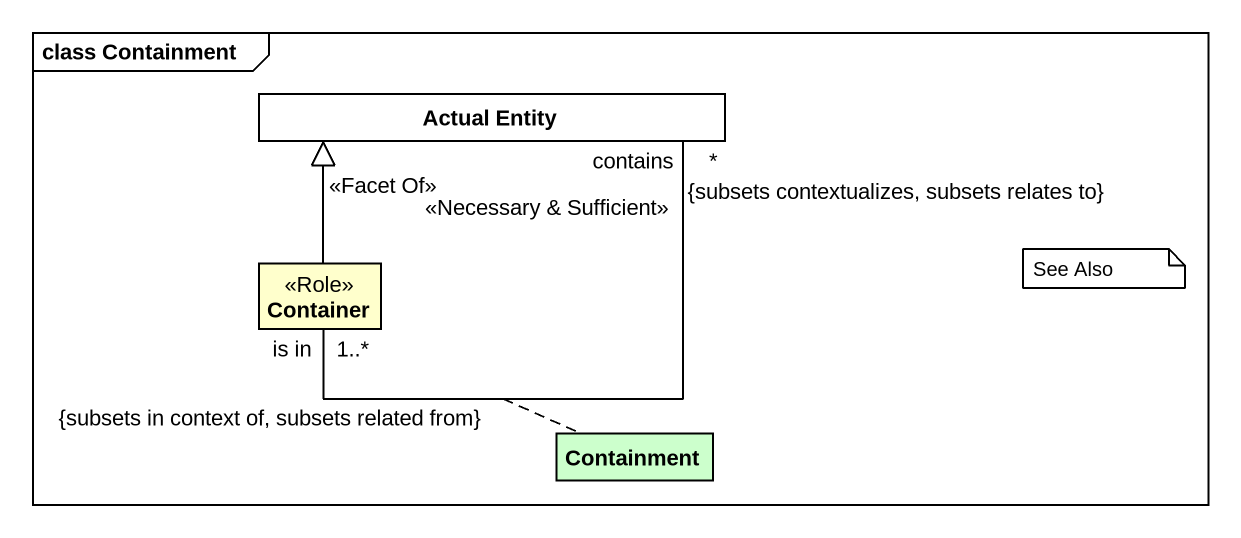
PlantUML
@startuml
mainframe class Containment
hide circle
hide empty members
class "Actual Entity" as Actual_Entity
class Container <<Role>> #FFFFCC
class Containment #CCFFCC
Container -up-|> Actual_Entity : <<Facet Of>>
Container "is in\n1..*\n{subsets in context of, subsets related from}" -up- "contains\n<<Necessary & Sufficient>>\n*\n{subsets contextualizes, subsets relates to}" Actual_Entity
(Container, Actual_Entity) .. Containment
note as N1
  See Also
end note
@enduml
